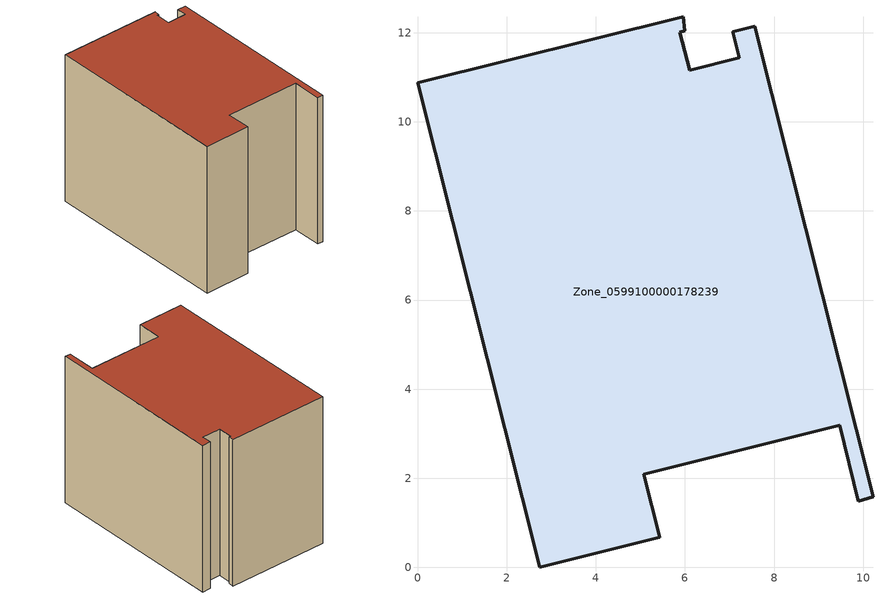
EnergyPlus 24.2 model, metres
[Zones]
Zone_0599100000178239
 floor ground (C_G): 5.89,12.01 6.11,11.16 7.22,11.44 7.07,12.02 7.57,12.14 10.22,1.58 9.89,1.49 9.47,3.19 5.08,2.09 5.44,0.68 2.74,0 0,10.88 5.96,12.36 6,12.04 z0
 wall outside (C_F): 2.74,0 5.44,0.68 5.08,2.09 9.47,3.19 9.89,1.49 10.22,1.58 7.57,12.14 7.07,12.02 7.22,11.44 6.11,11.16 5.89,12.01 6,12.04 5.96,12.36 0,10.88 2.74,0 z0:9.11
 roof outside (C_R): 5.96,12.36 0,10.88 2.74,0 5.44,0.68 5.08,2.09 9.47,3.19 9.89,1.49 10.22,1.58 7.57,12.14 7.07,12.02 7.22,11.44 6.11,11.16 5.89,12.01 6,12.04 z9.11
[BUILDING]
Pand.0599100000178239: North Axis=0; Terrain=City; Loads Convergence Tolerance Value=0.04; Temperature Convergence Tolerance Value=0.4; Solar Distribution=FullExterior; Maximum Number of Warmup Days=25; Minimum Number of Warmup Days=1
[Site:Location]
Rotterdam.The.Hague.AP_ZH_NLD Design_Conditions: Latitude=51.96; Longitude=4.45; Time Zone=1; Elevation=-4.5
[SITE:GROUNDTEMPERATURE:BUILDINGSURFACE]
18, 18, 18, 18, 18, 18, 18, 18, 18, 18, 18, 18
[MATERIAL] Thermal Absorptance=0.9; Solar Absorptance=0.7; Visible Absorptance=0.7
Name | Roughness | Thickness | Conductivity | Density | Specific Heat
G.TC.1975-1991 | MediumSmooth | 0.15 | 0.288461 | 540 | 1210
F.TC.1975-1991 | Rough | 0.3 | 0.230769 | 1920 | 840
R.TC.1975-1991 | MediumRough | 0.2 | 0.153846 | 1500 | 1000
[CONSTRUCTION]
C_G: G.TC.1975-1991
C_F: F.TC.1975-1991
C_R: R.TC.1975-1991
[ZONE]
Zone_0599100000178239: Type=1; Multiplier=1; Ceiling Height=Autocalculate; Volume=Autocalculate; Floor Area=autocalculate; Part of Total Floor Area=Yes
[ZONEINFILTRATION:DESIGNFLOWRATE]
Infil_Zone_0599100000178239: Zone or ZoneList or Space or SpaceList=Zone_0599100000178239; Schedule=AlwaysOn; Design Flow Rate Calculation Method=Flow/Area; Flow Rate per Floor Area=0.003; Constant Term Coefficient=1; Temperature Term Coefficient=0; Velocity Term Coefficient=0; Velocity Squared Term Coefficient=0
[HVACTEMPLATE:ZONE:IDEALLOADSAIRSYSTEM]
Zone_0599100000178239: Maximum Heating Supply Air Temperature=50; Minimum Cooling Supply Air Temperature=13; Maximum Heating Supply Air Humidity Ratio=0.0156; Minimum Cooling Supply Air Humidity Ratio=0.0077; Heating Limit=NoLimit; Cooling Limit=NoLimit; Dehumidification Control Type=ConstantSensibleHeatRatio; Cooling Sensible Heat Ratio=0.7; Dehumidification Setpoint=60; Humidification Control Type=None; Humidification Setpoint=30; Outdoor Air Method=None; Outdoor Air Flow Rate per Person=0.00944; Outdoor Air Flow Rate per Zone Floor Area=0; Outdoor Air Flow Rate per Zone=0; Demand Controlled Ventilation Type=None; Outdoor Air Economizer Type=NoEconomizer; Heat Recovery Type=None; Sensible Heat Recovery Effectiveness=0.7; Latent Heat Recovery Effectiveness=0.65
[ZONECONTROL:THERMOSTAT]
ThermostatControl_Zone_0599100000178239: Zone or ZoneList=Zone_0599100000178239; Control Type Schedule=DualSetpointControlType; Control 1=Thermostat_Zone_0599100000178239; Temperature Difference Between Cutout And Setpoint=0
[THERMOSTATSETPOINT:DUALSETPOINT]
Thermostat_Zone_0599100000178239: Heating Setpoint Temperature Schedule=HeatingSetpoint_Zone_0599100000178239; Cooling Setpoint Temperature Schedule=CoolingSetpoint_Zone_0599100000178239
[SCHEDULE:COMPACT]
HeatingSetpoint_Zone_0599100000178239: Through: 12/31, For: AllDays, Until: 24:00, 21
CoolingSetpoint_Zone_0599100000178239: Through: 12/31, For: AllDays, Until: 24:00, 24
DualSetpointControlType: Through: 12/31, For: AllDays, Until: 24:00, 4
AlwaysOn: Through: 12/31, For: AllDays, Until: 24:00, 1
